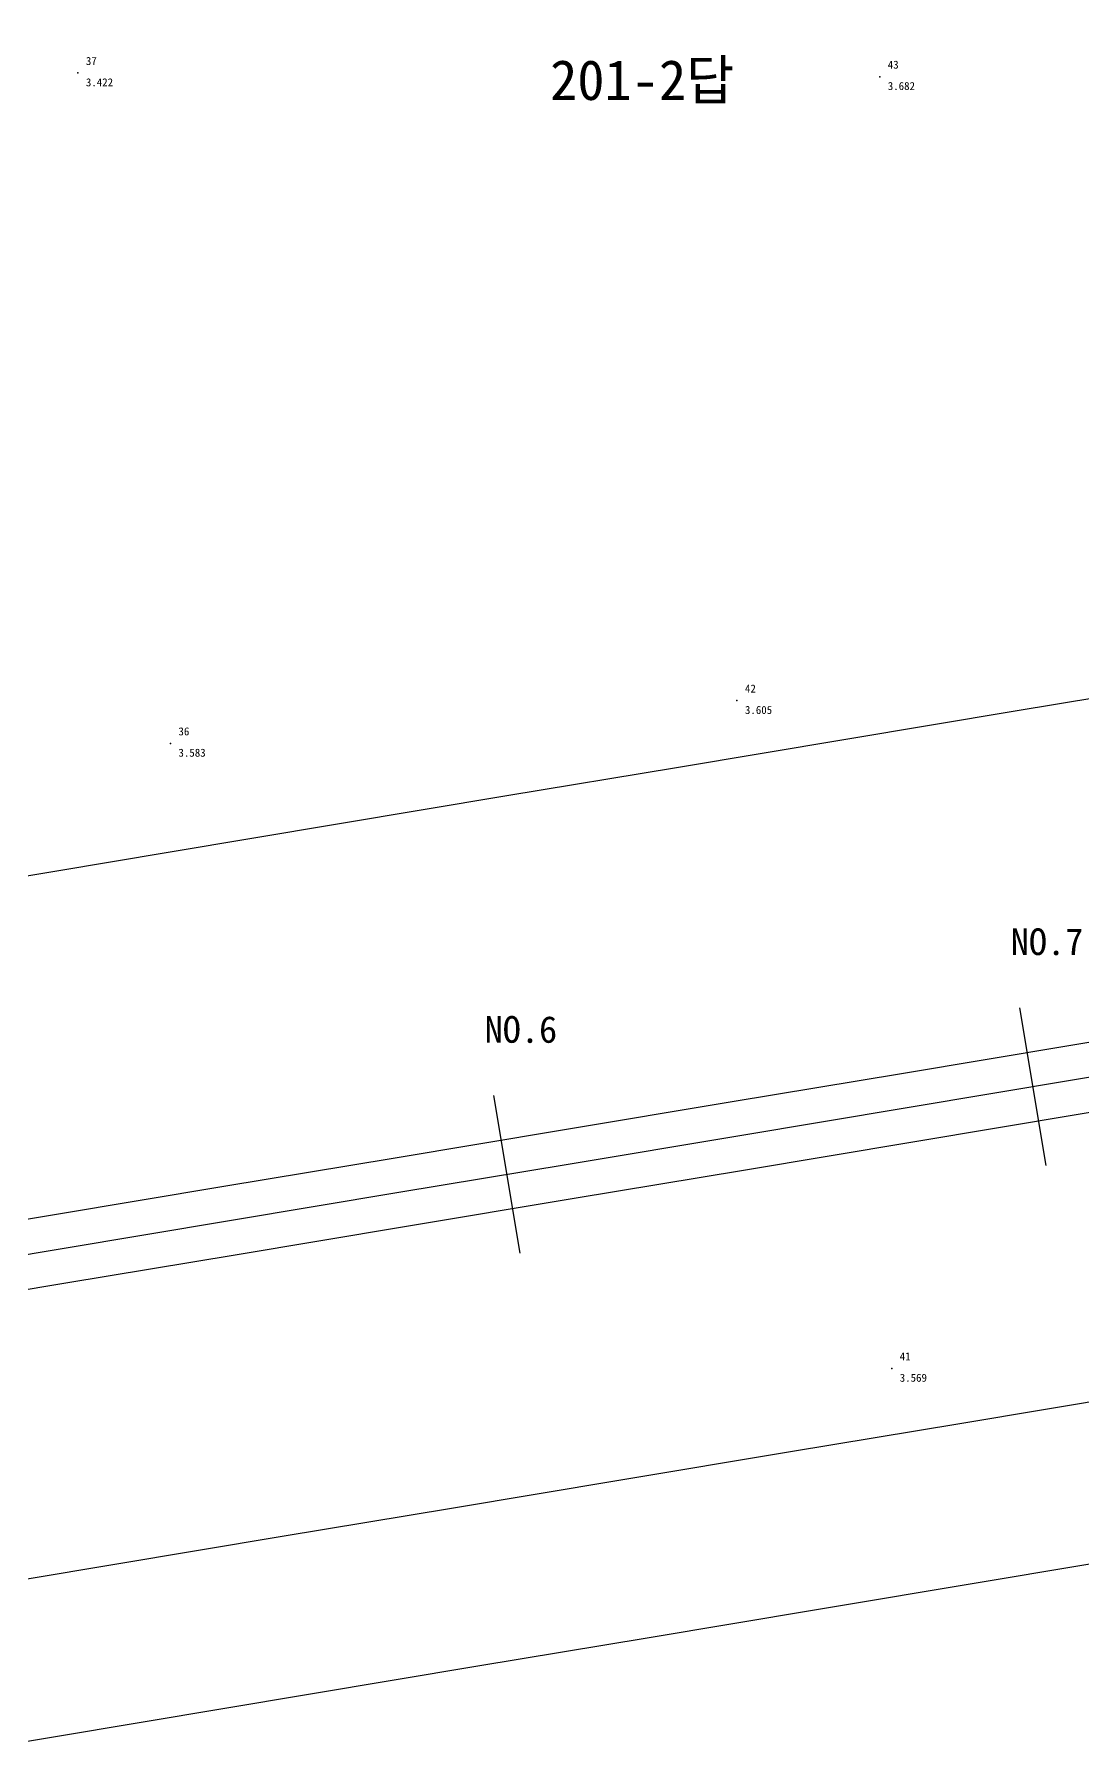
# Model space of a CAD drawing. Header units: millimetres. Extents: x 251155 to 251723, y 283328 to 283664.
# Drawn here: x 251300.7 to 251340, y 283398.1 to 283462.5 of the extents above; entities that cross this region are included whole.
import ezdxf

# ---------------------------------------------------------------- set-up
doc = ezdxf.new("R2010")
doc.units = ezdxf.units.MM
for name, color, linetype in [('CL', 1, 'Continuous'), ('PointElev', 7, 'Continuous'), ('PointNum', 7, 'Continuous'), ('PointPnt', 6, 'Continuous'), ('도로', 8, 'Continuous'), ('수로', 5, 'Continuous'), ('지번', 3, 'Continuous'), ('측점', 2, 'Continuous')]:
    doc.layers.add(name, color=color, linetype=linetype)

msp = doc.modelspace()

# ---------------------------------------------------------------- linework, layer by layer
at = {"layer": 'CL'}
msp.add_lwpolyline([(251295.276, 283415.879), (251301.628, 283416.938), (251307.98, 283417.997), (251314.332, 283419.055), (251320.683, 283420.114), (251327.035, 283421.173), (251333.387, 283422.231), (251339.739, 283423.29), (251346.09, 283424.348), (251352.442, 283425.407), (251358.794, 283426.466), (251365.146, 283427.524), (251371.498, 283428.583), (251377.849, 283429.642), (251383.908, 283431.693), (251389.816, 283434.254), (251395.725, 283436.814), (251401.633, 283439.374), (251407.542, 283441.935), (251413.45, 283444.495), (251419.359, 283447.055)], dxfattribs=at)
at = {"layer": 'PointPnt'}
for p in [(251302.295, 283461.013, 3.422), (251332.362, 283460.874, 3.682), (251327.006, 283437.486, 3.605), (251305.766, 283435.883, 3.583), (251332.81, 283412.453, 3.569)]:
    msp.add_point(p, dxfattribs=at)
at = {"layer": '도로'}
for points in [[(251299.327, 283430.748), (251305.678, 283431.806), (251312.03, 283432.865), (251318.382, 283433.923), (251324.734, 283434.982), (251331.085, 283436.041), (251337.437, 283437.099), (251343.789, 283438.158), (251350.141, 283439.217), (251356.492, 283440.275), (251362.844, 283441.334), (251369.196, 283442.392), (251375.548, 283443.451), (251378.341, 283444.539), (251384.25, 283447.1), (251390.158, 283449.66), (251396.067, 283452.22), (251401.975, 283454.781), (251407.884, 283457.341), (251413.792, 283459.901), (251419.701, 283462.462)], [(251297.249, 283404.043), (251303.601, 283405.101), (251309.953, 283406.16), (251316.304, 283407.219), (251322.656, 283408.277), (251329.008, 283409.336), (251335.36, 283410.394), (251341.712, 283411.453), (251348.063, 283412.512), (251354.415, 283413.57), (251360.767, 283414.629), (251367.119, 283415.688), (251373.47, 283416.746), (251379.822, 283417.805), (251388.679, 283420.683), (251394.588, 283423.243), (251400.496, 283425.803), (251406.405, 283428.364), (251412.313, 283430.924), (251418.222, 283433.484), (251424.13, 283436.045)], [(251298.236, 283398.124), (251304.587, 283399.183), (251310.939, 283400.242), (251317.291, 283401.3), (251323.643, 283402.359), (251329.994, 283403.417), (251336.346, 283404.476), (251342.698, 283405.535), (251349.05, 283406.593), (251355.401, 283407.652), (251361.753, 283408.711), (251368.105, 283409.769), (251374.457, 283410.828), (251380.808, 283411.886), (251391.065, 283415.177), (251396.973, 283417.738), (251402.882, 283420.298), (251408.79, 283422.858), (251414.699, 283425.419), (251420.607, 283427.979)]]:
    msp.add_lwpolyline(points, dxfattribs=at)
at = {"layer": '수로'}
for points in [[(251295.063, 283417.162), (251301.414, 283418.22), (251307.766, 283419.279), (251314.118, 283420.338), (251320.47, 283421.396), (251326.821, 283422.455), (251333.173, 283423.513), (251339.525, 283424.572), (251345.877, 283425.631), (251352.229, 283426.689), (251358.58, 283427.748), (251364.932, 283428.807), (251371.284, 283429.865), (251377.636, 283430.924), (251383.391, 283432.886), (251389.299, 283435.447), (251395.208, 283438.007), (251401.116, 283440.567), (251407.025, 283443.128), (251412.933, 283445.688), (251418.842, 283448.248)], [(251295.49, 283414.597), (251301.842, 283415.656), (251308.194, 283416.714), (251314.545, 283417.773), (251320.897, 283418.832), (251327.249, 283419.89), (251333.601, 283420.949), (251339.952, 283422.007), (251346.304, 283423.066), (251352.656, 283424.125), (251359.008, 283425.183), (251365.359, 283426.242), (251371.711, 283427.301), (251378.063, 283428.359), (251384.425, 283430.501), (251390.333, 283433.061), (251396.242, 283435.621), (251402.15, 283438.182), (251408.059, 283440.742), (251413.967, 283443.302), (251419.876, 283445.863)]]:
    msp.add_lwpolyline(points, dxfattribs=at)
at = {"layer": '측점'}
for p, q in [((251337.602, 283425.975), (251338.588, 283420.057)), ((251317.874, 283422.687), (251318.86, 283416.769))]:
    msp.add_line(p, q, dxfattribs=at)

# ---------------------------------------------------------------- texts
at = {"layer": 'PointElev'}
for s, p in [('3.422', (251302.595, 283460.513)), ('3.682', (251332.662, 283460.374)), ('3.605', (251327.306, 283436.986)), ('3.583', (251306.066, 283435.383)), ('3.569', (251333.11, 283411.953))]:
    msp.add_text(s, height=0.3, dxfattribs=at).set_placement(p)
at = {"layer": 'PointNum'}
for s, p in [('37', (251302.595, 283461.313)), ('43', (251332.662, 283461.174)), ('42', (251327.306, 283437.786)), ('36', (251306.066, 283436.183)), ('41', (251333.11, 283412.753))]:
    msp.add_text(s, height=0.3, dxfattribs=at).set_placement(p)
at = {"layer": '지번'}
msp.add_text('201-2답', height=1.5, dxfattribs=at).set_placement((251320, 283460))
at = {"layer": '측점'}
for s, p in [('NO.7', (251337.273, 283427.948)), ('NO.6', (251317.545, 283424.66))]:
    msp.add_text(s, height=1, dxfattribs=at).set_placement(p)

doc.saveas('drawing.dxf')
